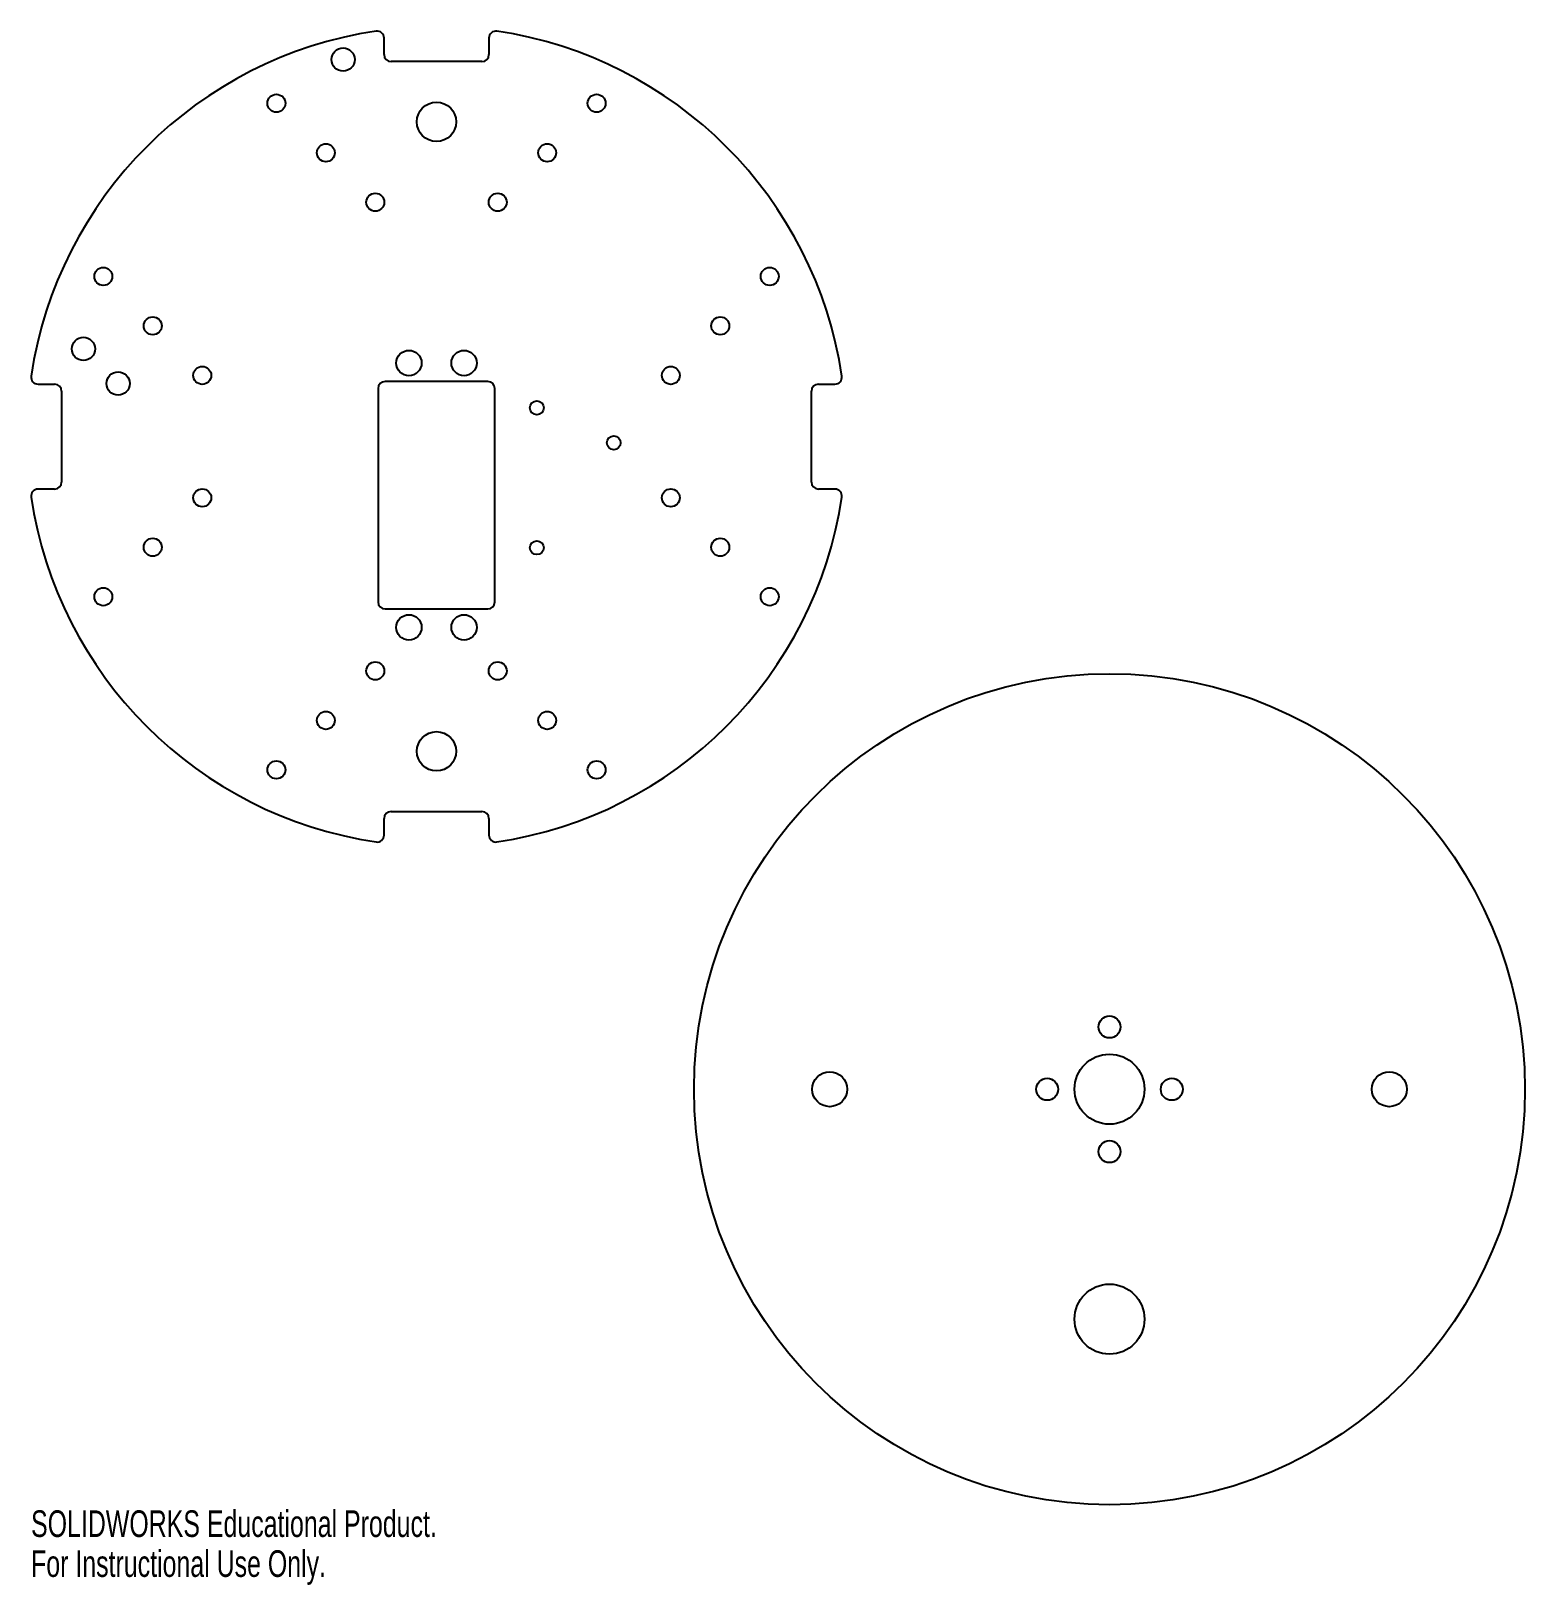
# Model space of a CAD drawing. Header units: millimetres. Extents: x -148 to 124, y -137 to 145.
import ezdxf

# ---------------------------------------------------------------- set-up
doc = ezdxf.new("R2010")
doc.units = ezdxf.units.MM
doc.styles.add('SLDTEXTSTYLE0', font='TXT', dxfattribs={"width": 0.7})

msp = doc.modelspace()

# ---------------------------------------------------------------- linework, layer by layer
at = {"color": 7, "linetype": 'Continuous', "lineweight": 25}
for p, q in [((-83.45, 140.49), (-83.45, 143.5)), ((-64.4, 143.5), (-64.4, 140.49)), ((-65.67, 139.22), (-82.18, 139.22)), ((-146.28, 80.67), (-143.27, 80.67)), ((-142, 79.4), (-142, 62.89)), ((-84.53, 79.88), (-84.53, 41.12)), ((-64.6, 81.15), (-83.26, 81.15)), ((-63.33, 41.12), (-63.33, 79.88)), ((-5.85, 62.89), (-5.85, 79.4)), ((-4.58, 80.67), (-1.58, 80.67)), ((-143.27, 61.62), (-146.28, 61.62)), ((-1.58, 61.62), (-4.58, 61.62)), ((-83.26, 39.85), (-64.6, 39.85)), ((-82.18, 3.08), (-65.67, 3.08)), ((-83.45, -1.2), (-83.45, 1.81)), ((-64.4, 1.81), (-64.4, -1.2))]:
    msp.add_line(p, q, dxfattribs=at)
for centre, radius in [((-90.89, 139.6), 2.11), ((-103, 131.66), 1.63), ((-44.85, 131.66), 1.63), ((-73.93, 128.3), 3.57), ((-94.02, 122.68), 1.63), ((-53.83, 122.68), 1.63), ((-85.04, 113.7), 1.63), ((-62.81, 113.7), 1.63), ((-134.43, 100.23), 1.63), ((-13.42, 100.23), 1.63), ((-125.45, 91.25), 1.63), ((-22.4, 91.25), 1.63), ((-138.04, 87.06), 2.11), ((-78.93, 84.5), 2.3), ((-68.93, 84.5), 2.3), ((-131.75, 80.78), 2.11), ((-116.47, 82.26), 1.63), ((-31.38, 82.26), 1.63), ((-55.71, 76.37), 1.25), ((-41.74, 70.02), 1.25), ((-116.47, 60.03), 1.63), ((-31.38, 60.03), 1.63), ((-125.45, 51.05), 1.63), ((-55.71, 50.97), 1.25), ((-22.4, 51.05), 1.63), ((-134.43, 42.07), 1.63), ((-13.42, 42.07), 1.63), ((-78.93, 36.5), 2.3), ((-68.93, 36.5), 2.3), ((-85.04, 28.6), 1.63), ((-62.81, 28.6), 1.63), ((48.28, -47.35), 75.44), ((-94.02, 19.62), 1.63), ((-53.83, 19.62), 1.63), ((-73.93, 14), 3.57), ((-103, 10.64), 1.63), ((-44.85, 10.64), 1.63), ((48.28, -36.04), 2), ((48.28, -47.35), 6.35), ((-2.52, -47.35), 3.17), ((99.08, -47.35), 3.17), ((36.96, -47.35), 2), ((59.59, -47.35), 2), ((48.28, -58.67), 2), ((48.28, -89.09), 6.35)]:
    msp.add_circle(centre, radius, dxfattribs=at)
for centre, radius, start, end in [((-73.93, 71.15), 74.42, 98.4861, 171.5139), ((-84.72, 143.5), 1.27, 0, 98.4861), ((-63.13, 143.5), 1.27, 81.5139, 180), ((-73.93, 71.15), 74.42, 8.4861, 81.5139), ((-82.18, 140.49), 1.27, 180, 270), ((-65.67, 140.49), 1.27, 270, 0), ((-146.28, 81.94), 1.27, 171.5139, 270), ((-1.58, 81.94), 1.27, 270, 8.4861), ((-143.27, 79.4), 1.27, 0, 90), ((-83.26, 79.88), 1.27, 90, 180), ((-64.6, 79.88), 1.27, 0, 90), ((-4.58, 79.4), 1.27, 90, 180), ((-143.27, 62.89), 1.27, 270, 0), ((-4.58, 62.89), 1.27, 180, 270), ((-146.28, 60.35), 1.27, 90, 188.4861), ((-73.93, 71.15), 74.42, 188.4861, 261.5139), ((-73.93, 71.15), 74.42, 278.4861, 351.5139), ((-1.58, 60.35), 1.27, 351.5139, 90), ((-83.26, 41.12), 1.27, 180, 270), ((-64.6, 41.12), 1.27, 270, 0), ((-82.18, 1.81), 1.27, 90, 180), ((-65.67, 1.81), 1.27, 0, 90), ((-84.72, -1.2), 1.27, 261.5139, 0), ((-63.13, -1.2), 1.27, 180, 278.4861)]:
    msp.add_arc(centre, radius, start, end, dxfattribs=at)

# ---------------------------------------------------------------- texts
at = {"color": 7, "linetype": 'Continuous', "char_height": 4.8336, "attachment_point": 1, "style": 'SLDTEXTSTYLE0'}
for s, insert in [('SOLIDWORKS Educational Product.', (-147.55, -123.81)), ('For Instructional Use Only.', (-147.55, -131.06))]:
    msp.add_mtext(s, dxfattribs=dict(at, insert=insert))

doc.saveas('drawing.dxf')
